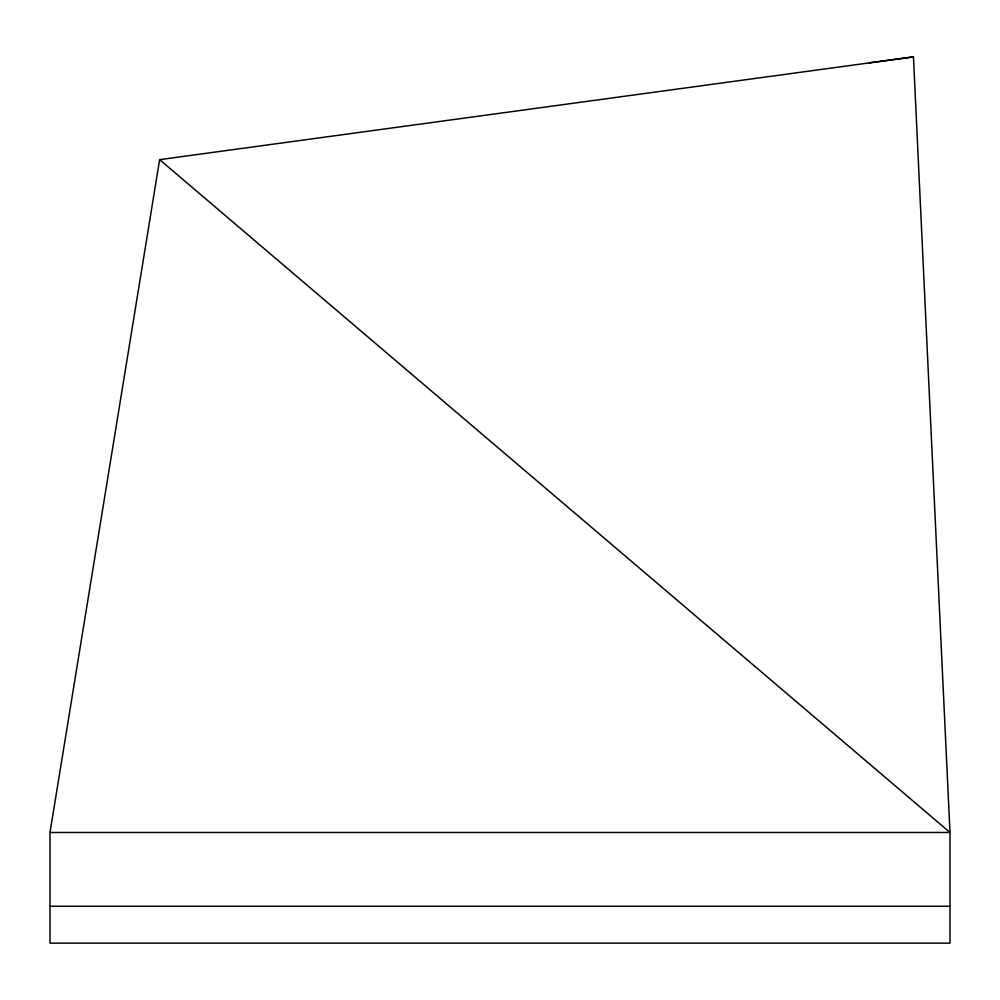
<?xml version="1.0" encoding="UTF-8"?>
<svg xmlns="http://www.w3.org/2000/svg" width="1000" height="1000" viewBox="0 0 1000 1000"><rect width="100%" height="100%" fill="white"/><g stroke="black" fill="none" stroke-linecap="round" stroke-linejoin="round"><path stroke-width="1.5" d="M50 832.475L159.637 159.65L913.45 56.863L949.987 832.475L950 943.138L50 943.138L50 832.475L950 832.475L159.637 159.65M869.188 62.875L913.45 56.9M50 906.25L950 906.25"/></g></svg>
